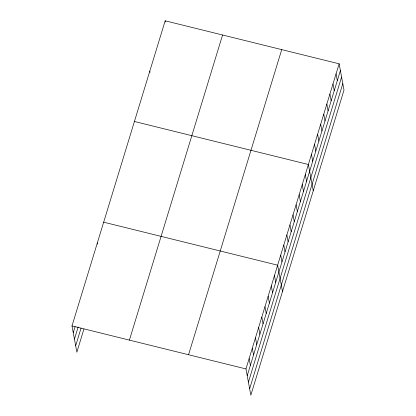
<?xml version="1.0" encoding="UTF-8"?>
<svg xmlns="http://www.w3.org/2000/svg" width="416" height="416" viewBox="0 0 416 416"><rect width="100%" height="100%" fill="white"/><g stroke="black" fill="none" stroke-linecap="round" stroke-linejoin="round"><path stroke-width="0.62" d="M83.944 329.004L76.866 352.191L71.994 325.926L165.168 20.8L339.134 63.809L344.006 90.074L250.832 395.2L245.965 368.935L339.134 63.809M73.247 332.686L75.114 326.581M74.443 339.123L78.166 326.919M75.67 345.753L81.073 328.058M129.407 340.116L222.576 34.991M188.557 354.739L281.726 49.613M247.218 375.69L340.387 70.564M248.414 382.127L341.583 77.002M249.642 388.762L342.81 83.637M134.42 121.493L308.391 164.497L313.258 190.767M103.672 222.186L277.644 265.19L282.511 291.455M71.994 325.926L245.965 368.935M336.06 73.876L337.314 80.636M332.987 83.944L334.24 90.704M329.914 94.016L331.162 100.771M326.836 104.083L328.089 110.843M323.762 114.156L325.016 120.91M320.689 124.223L321.942 130.983M317.616 134.29L318.864 141.05M314.538 144.362L315.791 151.117M311.464 154.43L312.718 161.19M305.313 174.569L306.566 181.324M302.24 184.636L303.493 191.396M299.166 194.709L300.42 201.464M296.093 204.776L297.346 211.536M293.015 214.843L294.268 221.603M289.942 224.916L291.195 231.67M286.868 234.983L288.122 241.743M283.795 245.05L285.043 251.81M280.717 255.122L281.97 261.877M274.477 275.564L275.73 282.324M271.31 285.938L272.563 292.698M268.143 296.312L269.391 303.072M264.971 306.686L266.224 313.446M261.804 317.065L263.058 323.82M258.638 327.439L259.891 334.194M255.471 337.813L256.724 344.568M252.304 348.187L253.552 354.942M249.132 358.561L250.385 365.316M165.168 20.8L165.391 22.027M149.791 71.146L150.02 72.374M97.339 242.934L97.568 244.161"/></g></svg>
